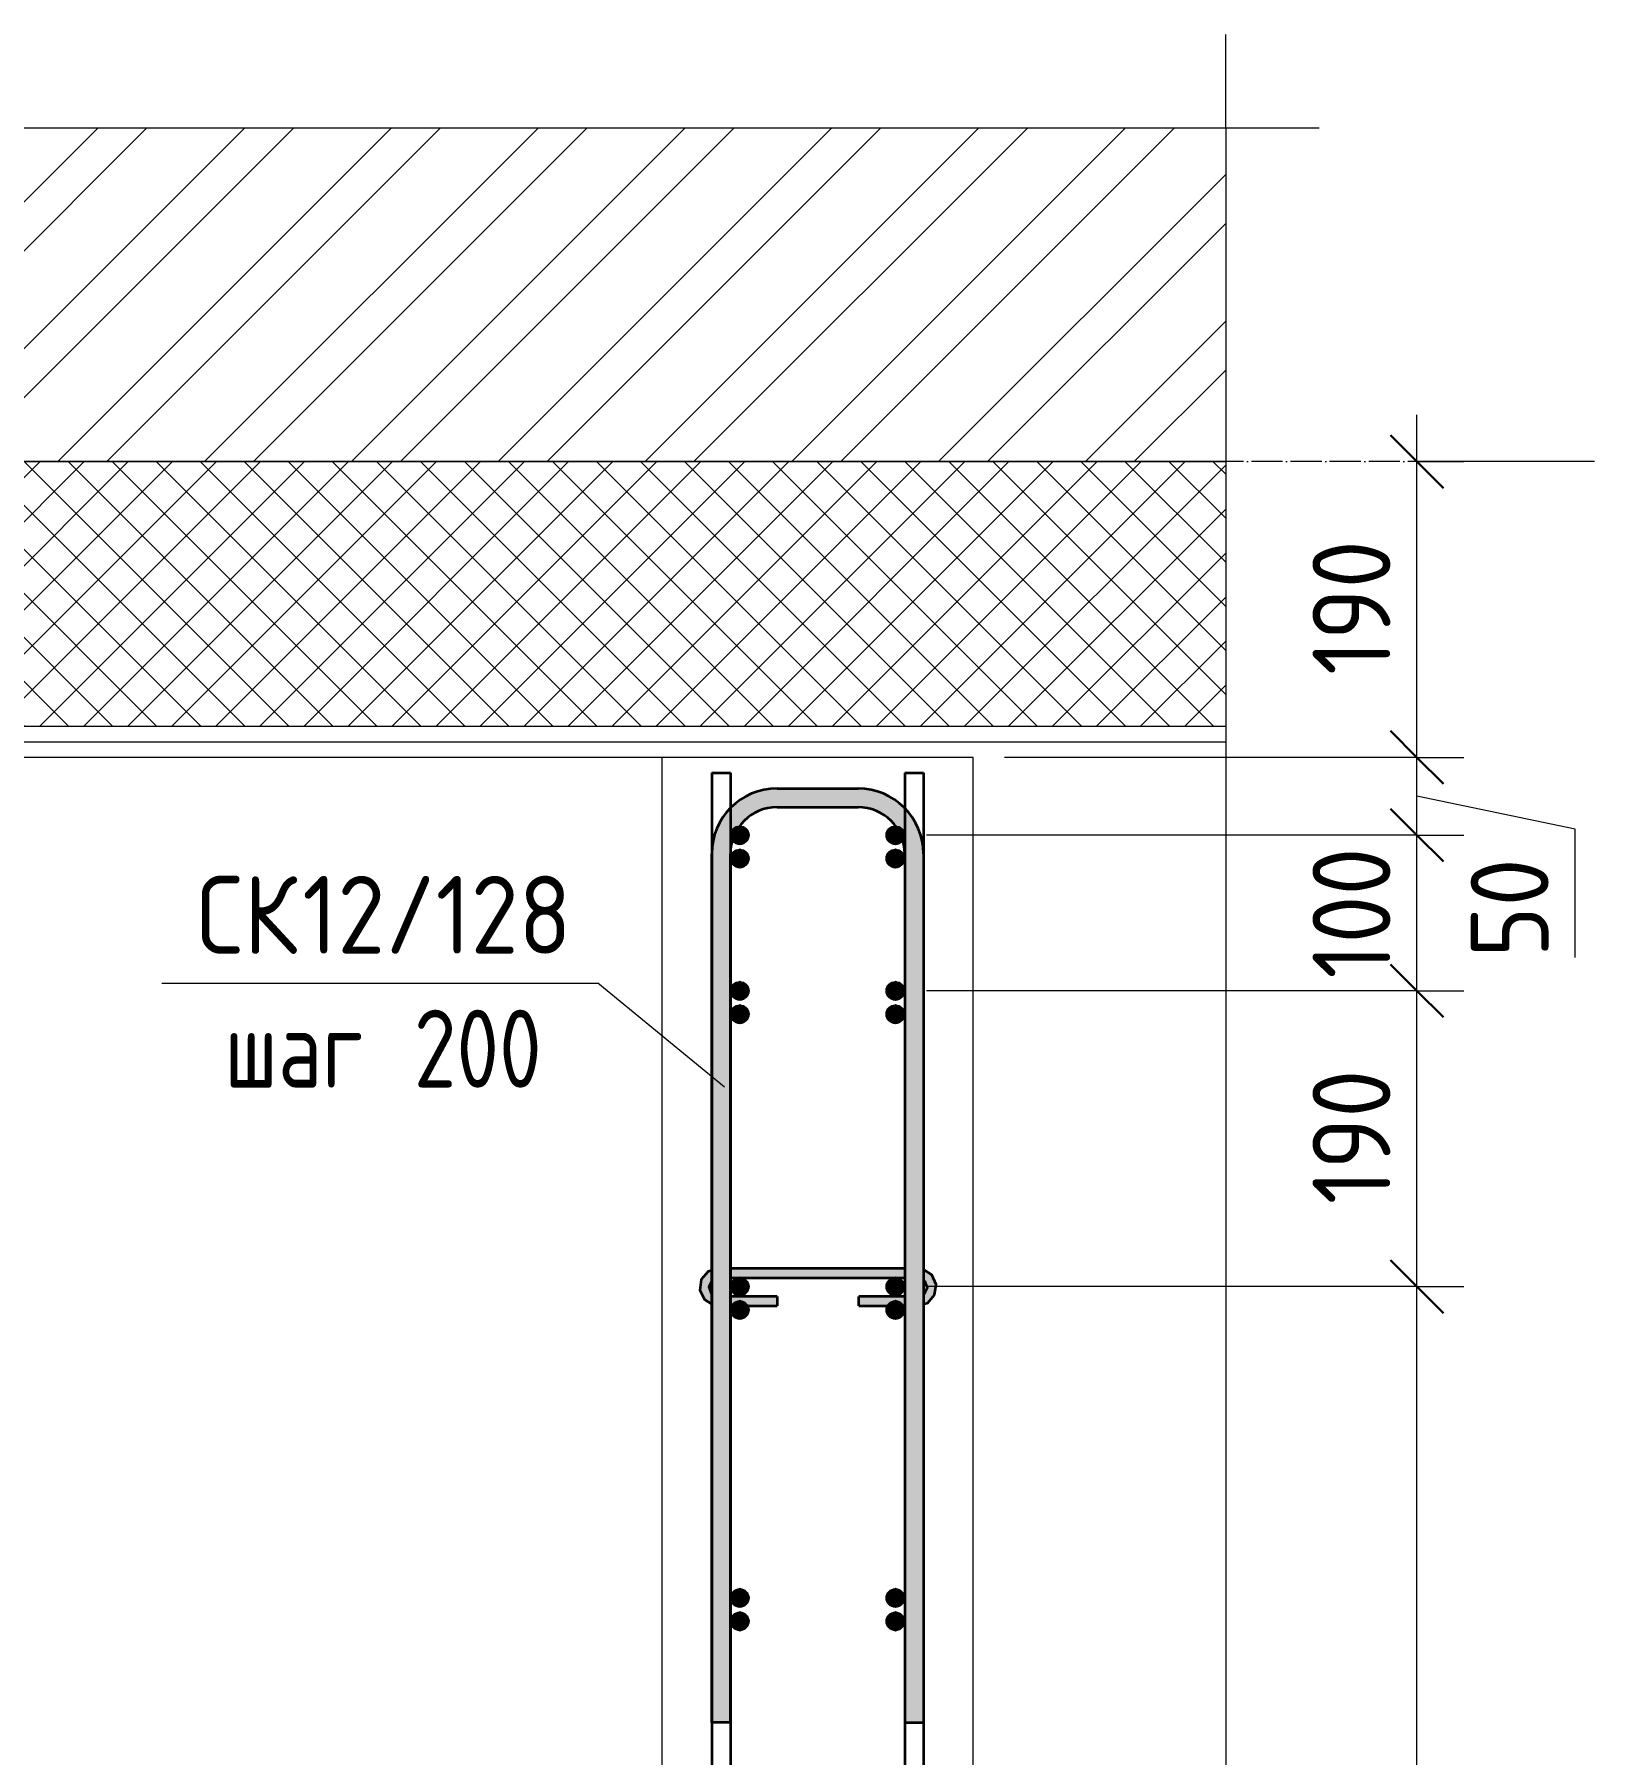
# Model space of a CAD drawing. Header units: millimetres. Extents: x 1059 to 21651, y -4238 to 7265.
# Drawn here: x 11278 to 12280, y 6019 to 7124 of the extents above; entities that cross this region are included whole.
import ezdxf

# ---------------------------------------------------------------- set-up
doc = ezdxf.new("R2010")
doc.units = ezdxf.units.MM
doc.linetypes.add('02 Штрихпунктирная _20 мм_', pattern=[25, 20, -2.5, 0, -2.5])
for name, color, linetype, lineweight in [('AA_Dim', 7, 'Continuous', 9), ('AA_Dim-20', 7, 'Continuous', 9), ('AA_Oformlenie', 7, 'Continuous', 9), ('AA_Vinoska', 7, 'Continuous', 9), ('AF_Perekritie_Опалубка_Существующая', 253, 'Continuous', 20), ('AF_Stena', 7, 'Continuous', 60), ('AF_Stena_Опалубка', 253, 'Continuous', 20), ('AF_Stena_Опалубка_Существующая', 253, 'Continuous', 20), ('KR_Armatura', 7, 'Continuous', 20), ('KR_Armatura_Tonkie', 7, 'Continuous', 20), ('KR_Fundament', 7, 'Continuous', 20), ('Оси', 7, 'Continuous', 9)]:
    doc.layers.add(name, color=color, linetype=linetype, lineweight=lineweight)
doc.styles.add('ISOCPEUR_1', font='isocpeur.TTF', dxfattribs={"width": 0.9, "height": 50})
doc.styles.add('ISOCPEUR_2', font='isocpeur.TTF', dxfattribs={"width": 0.8, "height": 50})
doc.dimstyles.new('05_Округл_1мм__прозр_', dxfattribs={"dimscale": 304.8, "dimtxt": 50.137748, "dimasz": 0.111549, "dimexe": 0.098425, "dimexo": 0.065617, "dimgap": 0.006562, "dimtad": 1, "dimdec": 0, "dimdsep": 46, "dimtxsty": 'ISOCPEUR_1', "dimblk1": 'OBLIQUE', "dimblk2": 'OBLIQUE', "dimsah": 1, "dimcen": 0.09, "dimdle": 0.098425, "dimazin": 0, "dimtfac": 1, "dimtdec": 4, "dimtix": 1, "dimtmove": 0, "dimatfit": 3, "dimfxl": 1, "dimtvp": 1, "dimtolj": 1, "dimtzin": 0, "dimlwd": 18, "dimlwe": 18, "dimarcsym": 2})
doc.dimstyles.new('05_Округл_1мм__прозр__1', dxfattribs={"dimscale": 304.8, "dimtxt": 50.137748, "dimasz": 0.111549, "dimexe": 0.098425, "dimexo": 0.065617, "dimgap": 0.006562, "dimtad": 1, "dimdec": 0, "dimdsep": 46, "dimtxsty": 'ISOCPEUR_1', "dimblk1": 'OBLIQUE', "dimblk2": 'OBLIQUE', "dimsah": 1, "dimcen": 0.09, "dimdle": 0.098425, "dimazin": 0, "dimtfac": 1, "dimtdec": 4, "dimtix": 1, "dimtmove": 1, "dimatfit": 3, "dimfxl": 1, "dimtvp": 1, "dimtolj": 1, "dimtzin": 0, "dimlwd": 18, "dimlwe": 18, "dimarcsym": 2})

# ---------------------------------------------------------------- blocks, each defined once
blk = doc.blocks.new('350_Шпилька массив _НесАрм_РабПлоск_ - 350_Шпилька массив _НесАрм_РабПлоск_-V7-КР_ФПм1_Арм_1')
at = {"layer": 'KR_Armatura_Tonkie', "lineweight": 35}
for points in [[(36.1, -6.3), (35.9, 0.5), (35.2, 0.9), (35.2, 6.9), (36.1, 7.4), (36.1, 14.1), (31.9, 12.4), (28.4, 3.9), (31.9, -4.6), (35.5, -6.1)], [(160.1, 9.9), (160.1, 15.9), (48.1, 15.8), (48.1, 9.9), (152.1, 9.9)], [(172.1, -6.5), (176.9, -4.6), (180.4, 3.9), (176.9, 12.4), (172.1, 14.4), (172.1, 7.8), (173.6, 6.9), (173.6, 0.9), (172.1, 0.1), (172.1, -6.3)], [(63.8, -8.1), (78.1, -8), (78.1, -2.1), (48.1, -2.2), (48.1, -8.1)], [(134.4, -8.1), (160.1, -7.9), (160.1, -2.1), (130.7, -2.2), (130.7, -8.1)]]:
    blk.add_hatch(color=256, dxfattribs=at).paths.add_polyline_path(points)
for p, q in [((160.1, 15.9), (48.1, 15.9)), ((48.1, 9.9), (160.1, 9.9)), ((78.1, -2.1), (48.1, -2.1)), ((48.1, -8.1), (78.1, -8.1)), ((78.1, -2.1), (78.1, -8.1)), ((160.1, -2.1), (130.7, -2.1)), ((130.7, -8.1), (130.7, -2.1)), ((130.7, -8.1), (160.1, -8.1))]:
    blk.add_line(p, q, dxfattribs=at)
at = {"layer": 'KR_Armatura_Tonkie', "lineweight": 35, "flags": 128}
for points in [[(36.1, 14.6), (33.9, 14), (29.4, 8.8), (28.5, 2.1), (31.4, -4.1), (36.1, -7)], [(172.1, -7), (174.9, -6.2), (179.3, -1), (180.2, 5.7), (177.4, 11.9), (172.1, 15.2)], [(36, -0.2), (34.4, 4.2), (36.1, 7.7)], [(172.1, 8.3), (172.7, 8), (174.4, 3.6), (172.3, -0.7)]]:
    blk.add_lwpolyline(points, dxfattribs=at)
blk = doc.blocks.new('011_Прямоугольник обрыва _ЭлУзла_ - 011_Прямоугольник обрыва _ЭлУзла_-4054976-КР_ФПм1_Арм_1')
at = {"layer": 'AA_Oformlenie'}
for p, q in [((0, 0), (0, 1463.6)), ((991, 0), (0, 0))]:
    blk.add_line(p, q, dxfattribs=at)
blk = doc.blocks.new('DIMBLOCK51-КР_ФПм1_Арм_1')
at = {"layer": 'AA_Dim-20', "lineweight": 30}
for p, q in [((12166.3, 6510), (12149.3, 6527)), ((12166.3, 6510), (12183.3, 6493)), ((12166.3, 6320), (12149.3, 6337)), ((12166.3, 6320), (12183.3, 6303)), ((12166.3, 2320), (12149.3, 2337)), ((12166.3, 2320), (12183.3, 2303))]:
    blk.add_line(p, q, dxfattribs=at)
at = {"layer": 'AA_Dim-20', "lineweight": 18}
for p, q in [((12166.3, 6510), (11851.3, 6510)), ((12166.3, 6510), (12196.3, 6510)), ((12166.3, 6320), (11851.3, 6320)), ((12166.3, 2320), (12166.3, 6320)), ((12166.3, 6320), (12196.3, 6320)), ((12166.3, 2320), (11851.3, 2320)), ((12166.3, 2320), (12196.3, 2320))]:
    blk.add_line(p, q, dxfattribs=at)
at = {"layer": 'AA_Dim-20', "color": 0, "lineweight": 18, "insert": (12099.2, 4146.4), "char_height": 50, "width": 416.616, "attachment_point": 1, "rotation": 90, "line_spacing_factor": 1.135194, "style": 'ISOCPEUR_1'}
blk.add_mtext('20х200=4000', dxfattribs=at)
blk = doc.blocks.new('_None')
blk = doc.blocks.new('DIMBLOCK52-КР_ФПм1_Арм_1')
at = {"layer": 'AA_Dim-20', "lineweight": 30}
for p, q in [((12166.3, 6610), (12149.3, 6627)), ((12166.3, 6610), (12183.3, 6593)), ((12166.3, 6510), (12149.3, 6527)), ((12166.3, 6510), (12183.3, 6493)), ((12166.3, 6320), (12149.3, 6337)), ((12166.3, 6320), (12183.3, 6303))]:
    blk.add_line(p, q, dxfattribs=at)
at = {"layer": 'AA_Dim-20', "lineweight": 18}
for p, q in [((12166.3, 6610), (11851.3, 6610)), ((12166.3, 6610), (12196.3, 6610)), ((12166.3, 6510), (11851.3, 6510)), ((12166.3, 6320), (12166.3, 6510)), ((12166.3, 6510), (12196.3, 6510)), ((12166.3, 6320), (11851.3, 6320)), ((12166.3, 6320), (12196.3, 6320))]:
    blk.add_line(p, q, dxfattribs=at)
at = {"layer": 'AA_Dim-20', "color": 0, "lineweight": 18, "insert": (12099.2, 6372.9), "char_height": 50, "width": 101.032, "attachment_point": 1, "rotation": 90, "line_spacing_factor": 1.135194, "style": 'ISOCPEUR_1'}
blk.add_mtext('190', dxfattribs=at)
blk = doc.blocks.new('DIMBLOCK53-КР_ФПм1_Арм_1')
at = {"layer": 'AA_Dim-20', "lineweight": 30}
for p, q in [((12166.3, 6660), (12149.3, 6677)), ((12166.3, 6660), (12183.3, 6643)), ((12166.3, 6610), (12149.3, 6627)), ((12166.3, 6610), (12183.3, 6593)), ((12166.3, 6510), (12149.3, 6527)), ((12166.3, 6510), (12183.3, 6493))]:
    blk.add_line(p, q, dxfattribs=at)
at = {"layer": 'AA_Dim-20', "lineweight": 18}
for p, q in [((12166.3, 6660), (11901.3, 6660)), ((12166.3, 6660), (12196.3, 6660)), ((12166.3, 6610), (11851.3, 6610)), ((12166.3, 6510), (12166.3, 6610)), ((12166.3, 6610), (12196.3, 6610)), ((12166.3, 6510), (11851.3, 6510)), ((12166.3, 6510), (12196.3, 6510))]:
    blk.add_line(p, q, dxfattribs=at)
at = {"layer": 'AA_Dim-20', "color": 0, "lineweight": 18, "insert": (12099.2, 6517.9), "char_height": 50, "width": 101.032, "attachment_point": 1, "rotation": 90, "line_spacing_factor": 1.135194, "style": 'ISOCPEUR_1'}
blk.add_mtext('100', dxfattribs=at)
blk = doc.blocks.new('DIMBLOCK54-КР_ФПм1_Арм_1')
at = {"layer": 'AA_Dim-20', "lineweight": 30}
for p, q in [((12166.3, 6850), (12149.3, 6867)), ((12166.3, 6850), (12183.3, 6833)), ((12166.3, 6660), (12149.3, 6677)), ((12166.3, 6660), (12183.3, 6643)), ((12166.3, 6610), (12149.3, 6627)), ((12166.3, 6610), (12183.3, 6593))]:
    blk.add_line(p, q, dxfattribs=at)
at = {"layer": 'AA_Dim-20', "lineweight": 18}
for p, q in [((12166.3, 6850), (12162.3, 6850)), ((12166.3, 6850), (12196.3, 6850)), ((12166.3, 6660), (11901.3, 6660)), ((12166.3, 6610), (12166.3, 6660)), ((12166.3, 6660), (12196.3, 6660)), ((12268, 6613.9), (12166.3, 6635)), ((12166.3, 6610), (11851.3, 6610)), ((12166.3, 6610), (12196.3, 6610)), ((12268, 6531.5), (12268, 6613.9))]:
    blk.add_line(p, q, dxfattribs=at)
at = {"layer": 'AA_Dim-20', "color": 0, "lineweight": 18, "insert": (12200.8, 6531.5), "char_height": 50, "width": 74.923, "attachment_point": 1, "rotation": 90, "line_spacing_factor": 1.135194, "style": 'ISOCPEUR_1'}
blk.add_mtext('50', dxfattribs=at)
blk = doc.blocks.new('DIMBLOCK55-КР_ФПм1_Арм_1')
at = {"layer": 'AA_Dim-20', "lineweight": 18}
for p, q in [((12166.3, 6660), (12166.3, 6880)), ((12166.3, 6850), (12162.3, 6850)), ((12166.3, 6850), (12196.3, 6850)), ((12166.3, 6660), (11901.3, 6660)), ((12166.3, 6660), (12196.3, 6660))]:
    blk.add_line(p, q, dxfattribs=at)
at = {"layer": 'AA_Dim-20', "lineweight": 30}
for p, q in [((12166.3, 6850), (12149.3, 6867)), ((12166.3, 6850), (12183.3, 6833)), ((12166.3, 6660), (12149.3, 6677)), ((12166.3, 6660), (12183.3, 6643))]:
    blk.add_line(p, q, dxfattribs=at)
at = {"layer": 'AA_Dim-20', "color": 0, "lineweight": 18, "insert": (12099.2, 6712.9), "char_height": 50, "width": 101.032, "attachment_point": 1, "rotation": 90, "line_spacing_factor": 1.135194, "style": 'ISOCPEUR_1'}
blk.add_mtext('190', dxfattribs=at)
blk = doc.blocks.new('042_М_Арматуры - Диам длина поз _ Шаг-2260295-КР_ФПм1_Арм_1')
at = {"layer": 'AA_Vinoska'}
blk.add_line((-7, 0), (7, 0), dxfattribs=at)

msp = doc.modelspace()

# ---------------------------------------------------------------- hatches: boundary and pattern name
at = {"layer": 'AF_Stena', "lineweight": 9}
h = msp.add_hatch(dxfattribs=at)
h.set_pattern_fill('FP_6', color=9, style=0, pattern_type=2)
h.set_pattern_definition([(45, (-10360.69, 0), (-47.14634, 47.14634), []), (45, (-10329.26, 0), (-47.14634, 47.14634), [])])
h.paths.add_polyline_path([(7991.2641, 6850), (9235.0691, 6850), (9235.0691, 7064.4006), (9026.3017, 7064.4006), (9015.3017, 7029.7595), (9004.3017, 7064.4006), (9004.3017, 7048.6995), (8981.7782, 7048.6995), (8981.7782, 7064.4006), (7991.2641, 7064.4006), (7991.2641, 7029.7595)])
h.paths.add_polyline_path([(10595.0691, 6850), (12043.4145, 6850), (12043.4145, 7064.4006), (11052.3769, 7064.4006), (11041.3769, 7029.7595), (11030.3769, 7064.4006), (11030.3769, 7048.6995), (11007.8534, 7048.6995), (11007.8534, 7064.4006), (10595.0691, 7064.4006), (10595.0691, 7029.7595)])
h = msp.add_hatch(dxfattribs=at)
h.set_pattern_fill('FP_7', color=9, style=0, pattern_type=2)
h.set_pattern_definition([(45, (-10360.69, 0), (-14.142136, 14.142136), []), (135, (-10360.69, 0), (-14.142136, -14.142136), [])])
h.paths.add_polyline_path([(10595.0691, 6680), (12043.4145, 6680), (12043.4145, 6850), (10595.0691, 6850)])
at = {"layer": 'KR_Armatura'}
h = msp.add_hatch(color=256, dxfattribs=at)
edge = h.paths.add_edge_path()
edge.add_arc((11731.2641, 6610), 6, 0, 360)
for points in [[(11731.2641, 6604), (11736.4603, 6607), (11736.4603, 6613), (11731.2641, 6616), (11726.0679, 6613), (11726.0679, 6607)], [(11831.2641, 6604), (11836.4603, 6607), (11836.4603, 6613), (11831.2641, 6616), (11826.0679, 6613), (11826.0679, 6607)], [(11731.2641, 6589), (11736.4603, 6592), (11736.4603, 6598), (11731.2641, 6601), (11726.0679, 6598), (11726.0679, 6592)], [(11831.2641, 6589), (11836.4603, 6592), (11836.4603, 6598), (11831.2641, 6601), (11826.0679, 6598), (11826.0679, 6592)], [(11731.2641, 6504), (11736.4603, 6507), (11736.4603, 6513), (11731.2641, 6516), (11726.0679, 6513), (11726.0679, 6507)], [(11831.2641, 6504), (11836.4603, 6507), (11836.4603, 6513), (11831.2641, 6516), (11826.0679, 6513), (11826.0679, 6507)], [(11731.2641, 6489), (11736.4603, 6492), (11736.4603, 6498), (11731.2641, 6501), (11726.0679, 6498), (11726.0679, 6492)], [(11831.2641, 6489), (11836.4603, 6492), (11836.4603, 6498), (11831.2641, 6501), (11826.0679, 6498), (11826.0679, 6492)], [(11731.2641, 6314), (11736.4603, 6317), (11736.4603, 6323), (11731.2641, 6326), (11726.0679, 6323), (11726.0679, 6317)], [(11831.2641, 6314), (11836.4603, 6317), (11836.4603, 6323), (11831.2641, 6326), (11826.0679, 6323), (11826.0679, 6317), (11829.2634, 6315.1551)], [(11731.2641, 6299), (11736.4603, 6302), (11736.4603, 6308), (11731.2641, 6311), (11726.0679, 6308), (11726.0679, 6302)], [(11831.2641, 6299), (11836.4603, 6302), (11836.4603, 6308), (11831.2641, 6311), (11826.0679, 6308), (11826.0679, 6302), (11829.2634, 6300.1551)], [(11731.2641, 6114), (11736.4603, 6117), (11736.4603, 6123), (11731.2641, 6126), (11726.0679, 6123), (11726.0679, 6117)], [(11831.2641, 6114), (11836.4603, 6117), (11836.4603, 6123), (11831.2641, 6126), (11826.0679, 6123), (11826.0679, 6117)], [(11731.2641, 6099), (11736.4603, 6102), (11736.4603, 6108), (11731.2641, 6111), (11726.0679, 6108), (11726.0679, 6102)], [(11831.2641, 6099), (11836.4603, 6102), (11836.4603, 6108), (11831.2641, 6111), (11826.0679, 6108), (11826.0679, 6102)]]:
    msp.add_hatch(color=256, dxfattribs=at).paths.add_polyline_path(points)
h = msp.add_hatch(color=256, dxfattribs=at)
edge = h.paths.add_edge_path()
edge.add_arc((11831.2641, 6610), 6, 0, 360)
h = msp.add_hatch(color=256, dxfattribs=at)
edge = h.paths.add_edge_path()
edge.add_arc((11731.2641, 6595), 6, 0, 360)
h = msp.add_hatch(color=256, dxfattribs=at)
edge = h.paths.add_edge_path()
edge.add_arc((11831.2641, 6595), 6, 0, 360)
h = msp.add_hatch(color=256, dxfattribs=at)
edge = h.paths.add_edge_path()
edge.add_arc((11731.2641, 6510), 6, 0, 360)
h = msp.add_hatch(color=256, dxfattribs=at)
edge = h.paths.add_edge_path()
edge.add_arc((11831.2641, 6510), 6, 0, 360)
h = msp.add_hatch(color=256, dxfattribs=at)
edge = h.paths.add_edge_path()
edge.add_arc((11731.2641, 6495), 6, 0, 360)
h = msp.add_hatch(color=256, dxfattribs=at)
edge = h.paths.add_edge_path()
edge.add_arc((11831.2641, 6495), 6, 0, 360)
h = msp.add_hatch(color=256, dxfattribs=at)
edge = h.paths.add_edge_path()
edge.add_arc((11731.2641, 6320), 6, 0, 360)
h = msp.add_hatch(color=256, dxfattribs=at)
edge = h.paths.add_edge_path()
edge.add_arc((11831.2641, 6320), 6, 0, 360)
h = msp.add_hatch(color=256, dxfattribs=at)
edge = h.paths.add_edge_path()
edge.add_arc((11731.2641, 6305), 6, 0, 360)
h = msp.add_hatch(color=256, dxfattribs=at)
edge = h.paths.add_edge_path()
edge.add_arc((11831.2641, 6305), 6, 0, 360)
h = msp.add_hatch(color=256, dxfattribs=at)
edge = h.paths.add_edge_path()
edge.add_arc((11731.2641, 6120), 6, 0, 360)
h = msp.add_hatch(color=256, dxfattribs=at)
edge = h.paths.add_edge_path()
edge.add_arc((11831.2641, 6120), 6, 0, 360)
h = msp.add_hatch(color=256, dxfattribs=at)
edge = h.paths.add_edge_path()
edge.add_arc((11731.2641, 6105), 6, 0, 360)
h = msp.add_hatch(color=256, dxfattribs=at)
edge = h.paths.add_edge_path()
edge.add_arc((11831.2641, 6105), 6, 0, 360)
at = {"layer": 'KR_Armatura_Tonkie'}
for color, points in [(250, [(11725.2641, 6598), (11726.2863, 6605.7646), (11729.2833, 6613), (11734.0509, 6619.2132), (11740.2641, 6623.9808), (11747.4995, 6626.9778), (11755.2641, 6628), (11755.2641, 6640), (11744.3937, 6638.5689), (11734.2641, 6634.3731), (11725.5656, 6627.6985), (11718.891, 6619), (11714.6952, 6608.8704), (11713.2641, 6598), (11723.3393, 6598)]), (250, [(11755.2641, 6628), (11807.2641, 6628), (11807.2641, 6640), (11755.2641, 6640)]), (250, [(11837.2641, 6598), (11849.2641, 6598), (11847.833, 6608.8704), (11843.6372, 6619), (11836.9626, 6627.6985), (11828.2641, 6634.3731), (11818.1345, 6638.5689), (11807.2641, 6640), (11807.2641, 6628), (11815.0287, 6626.9778), (11822.2641, 6623.9808), (11828.4773, 6619.2132), (11833.2449, 6613), (11836.2419, 6605.7646)]), (256, [(11723.3393, 6040), (11725.2641, 6040), (11725.2641, 6598), (11713.2641, 6598), (11713.2641, 6040)]), (250, [(11849.2641, 6040), (11849.2641, 6598), (11837.2641, 6598), (11837.2641, 6040)])]:
    msp.add_hatch(color=color, dxfattribs=at).paths.add_polyline_path(points)

# ---------------------------------------------------------------- linework, layer by layer
at = {"layer": 'AA_Vinoska'}
for p, q in [((12043.4145, 7064.4006), (12043.4145, 7124.4006)), ((12043.4145, 7064.4006), (12103.4145, 7064.4006)), ((11721.4699, 6448.1525), (11640.14, 6514.8431))]:
    msp.add_line(p, q, dxfattribs=at)
at = {"layer": 'AF_Perekritie_Опалубка_Существующая', "color": 254}
msp.add_line((8246.2641, 6850), (12043.4145, 6850), dxfattribs=at)
at = {"layer": 'AF_Stena_Опалубка'}
for p, q in [((11681.2641, 6660), (11681.2641, 2238)), ((11881.2641, 6660), (11681.2641, 6660)), ((11881.2641, 1970), (11881.2641, 6660))]:
    msp.add_line(p, q, dxfattribs=at)
at = {"layer": 'AF_Stena_Опалубка_Существующая', "color": 254}
for p, q in [((10595.0691, 6850), (12043.4145, 6850)), ((12043.4145, 6850), (10595.0691, 6850)), ((10595.0691, 6680), (12043.4145, 6680)), ((10595.0691, 6670), (12043.4145, 6670))]:
    msp.add_line(p, q, dxfattribs=at)
at = {"layer": 'KR_Armatura'}
for p, q in [((11731.2641, 6616), (11726.0679, 6613)), ((11726.0679, 6613), (11726.0679, 6607)), ((11736.4603, 6613), (11731.2641, 6616)), ((11736.4603, 6607), (11736.4603, 6613)), ((11831.2641, 6616), (11826.0679, 6613)), ((11826.0679, 6613), (11826.0679, 6607)), ((11836.4603, 6613), (11831.2641, 6616)), ((11836.4603, 6607), (11836.4603, 6613)), ((11726.0679, 6607), (11731.2641, 6604)), ((11731.2641, 6601), (11726.0679, 6598)), ((11726.0679, 6598), (11726.0679, 6592)), ((11731.2641, 6604), (11736.4603, 6607)), ((11736.4603, 6598), (11731.2641, 6601)), ((11736.4603, 6592), (11736.4603, 6598)), ((11826.0679, 6607), (11831.2641, 6604)), ((11831.2641, 6601), (11826.0679, 6598)), ((11826.0679, 6598), (11826.0679, 6592)), ((11831.2641, 6604), (11836.4603, 6607)), ((11836.4603, 6598), (11831.2641, 6601)), ((11836.4603, 6592), (11836.4603, 6598)), ((11726.0679, 6592), (11731.2641, 6589)), ((11731.2641, 6589), (11736.4603, 6592)), ((11826.0679, 6592), (11831.2641, 6589)), ((11831.2641, 6589), (11836.4603, 6592)), ((11731.2641, 6516), (11726.0679, 6513)), ((11726.0679, 6513), (11726.0679, 6507)), ((11736.4603, 6513), (11731.2641, 6516)), ((11736.4603, 6507), (11736.4603, 6513)), ((11831.2641, 6516), (11826.0679, 6513)), ((11826.0679, 6513), (11826.0679, 6507)), ((11836.4603, 6513), (11831.2641, 6516)), ((11836.4603, 6507), (11836.4603, 6513)), ((11726.0679, 6507), (11731.2641, 6504)), ((11731.2641, 6501), (11726.0679, 6498)), ((11726.0679, 6498), (11726.0679, 6492)), ((11731.2641, 6504), (11736.4603, 6507)), ((11736.4603, 6498), (11731.2641, 6501)), ((11736.4603, 6492), (11736.4603, 6498)), ((11826.0679, 6507), (11831.2641, 6504)), ((11831.2641, 6501), (11826.0679, 6498)), ((11826.0679, 6498), (11826.0679, 6492)), ((11831.2641, 6504), (11836.4603, 6507)), ((11836.4603, 6498), (11831.2641, 6501)), ((11836.4603, 6492), (11836.4603, 6498)), ((11726.0679, 6492), (11731.2641, 6489)), ((11731.2641, 6489), (11736.4603, 6492)), ((11826.0679, 6492), (11831.2641, 6489)), ((11831.2641, 6489), (11836.4603, 6492)), ((11731.2641, 6326), (11726.0679, 6323)), ((11726.0679, 6323), (11726.0679, 6317)), ((11736.4603, 6323), (11731.2641, 6326)), ((11736.4603, 6317), (11736.4603, 6323)), ((11831.2641, 6326), (11826.0679, 6323)), ((11826.0679, 6323), (11826.0679, 6317)), ((11836.4603, 6323), (11831.2641, 6326)), ((11836.4603, 6317), (11836.4603, 6323)), ((11726.0679, 6317), (11731.2641, 6314)), ((11731.2641, 6311), (11726.0679, 6308)), ((11731.2641, 6314), (11736.4603, 6317)), ((11736.4603, 6308), (11731.2641, 6311)), ((11826.0679, 6317), (11829.2634, 6315.1551)), ((11831.2641, 6311), (11826.0679, 6308)), ((11829.2634, 6315.1551), (11831.2641, 6314)), ((11831.2641, 6314), (11836.4603, 6317)), ((11836.4603, 6308), (11831.2641, 6311)), ((11726.0679, 6308), (11726.0679, 6302)), ((11726.0679, 6302), (11731.2641, 6299)), ((11731.2641, 6299), (11736.4603, 6302)), ((11736.4603, 6302), (11736.4603, 6308)), ((11826.0679, 6308), (11826.0679, 6302)), ((11826.0679, 6302), (11829.2634, 6300.1551)), ((11829.2634, 6300.1551), (11831.2641, 6299)), ((11831.2641, 6299), (11836.4603, 6302)), ((11836.4603, 6302), (11836.4603, 6308)), ((11731.2641, 6126), (11726.0679, 6123)), ((11726.0679, 6123), (11726.0679, 6117)), ((11736.4603, 6123), (11731.2641, 6126)), ((11736.4603, 6117), (11736.4603, 6123)), ((11831.2641, 6126), (11826.0679, 6123)), ((11826.0679, 6123), (11826.0679, 6117)), ((11836.4603, 6123), (11831.2641, 6126)), ((11836.4603, 6117), (11836.4603, 6123)), ((11726.0679, 6117), (11731.2641, 6114)), ((11731.2641, 6111), (11726.0679, 6108)), ((11731.2641, 6114), (11736.4603, 6117)), ((11736.4603, 6108), (11731.2641, 6111)), ((11826.0679, 6117), (11831.2641, 6114)), ((11831.2641, 6111), (11826.0679, 6108)), ((11831.2641, 6114), (11836.4603, 6117)), ((11836.4603, 6108), (11831.2641, 6111)), ((11726.0679, 6108), (11726.0679, 6102)), ((11726.0679, 6102), (11731.2641, 6099)), ((11731.2641, 6099), (11736.4603, 6102)), ((11736.4603, 6102), (11736.4603, 6108)), ((11826.0679, 6108), (11826.0679, 6102)), ((11826.0679, 6102), (11831.2641, 6099)), ((11831.2641, 6099), (11836.4603, 6102)), ((11836.4603, 6102), (11836.4603, 6108))]:
    msp.add_line(p, q, dxfattribs=at)
for centre in [(11731.2641, 6610), (11831.2641, 6610), (11731.2641, 6595), (11831.2641, 6595), (11731.2641, 6510), (11831.2641, 6510), (11731.2641, 6495), (11831.2641, 6495), (11731.2641, 6320), (11831.2641, 6320), (11731.2641, 6305), (11831.2641, 6305), (11731.2641, 6120), (11831.2641, 6120), (11731.2641, 6105), (11831.2641, 6105)]:
    msp.add_circle(centre, 6, dxfattribs=at)
at = {"layer": 'KR_Armatura_Tonkie', "lineweight": 35}
for p, q in [((11713.2641, 6650), (11713.2641, 1990.5)), ((11713.2641, 6650), (11725.2641, 6650)), ((11725.2641, 6650), (11725.2641, 1990.5)), ((11837.2641, 6650), (11837.2641, 1990.5)), ((11837.2641, 6650), (11849.2641, 6650)), ((11849.2641, 6650), (11849.2641, 1990.5)), ((11755.2641, 6640), (11807.2641, 6640)), ((11755.2641, 6628), (11807.2641, 6628)), ((11713.2641, 6040), (11713.2641, 6598)), ((11725.2641, 6040), (11725.2641, 6598)), ((11837.2641, 6598), (11837.2641, 6040)), ((11849.2641, 6598), (11849.2641, 6040)), ((11725.2641, 6040), (11713.2641, 6040)), ((11837.2641, 6040), (11849.2641, 6040))]:
    msp.add_line(p, q, dxfattribs=at)
for centre, radius, start, end in [((11755.2641, 6598), 42, 90, 180), ((11807.2641, 6598), 42, 360, 90), ((11755.2641, 6598), 30, 90, 180), ((11807.2641, 6598), 30, 360, 90)]:
    msp.add_arc(centre, radius, start, end, dxfattribs=at)
at = {"layer": 'KR_Fundament'}
for p, q in [((11881.2641, 6660), (8416.2641, 6660)), ((11881.2641, 1970), (11881.2641, 6660))]:
    msp.add_line(p, q, dxfattribs=at)
at = {"layer": 'Оси', "linetype": '02 Штрихпунктирная _20 мм_'}
msp.add_line((12180.3877, 6850), (7907.2741, 6850), dxfattribs=at)
at = {"layer": 'Оси'}
msp.add_line((12280.3877, 6850), (12180.3877, 6850), dxfattribs=at)

# ---------------------------------------------------------------- block references
at = {"layer": 'AA_Oformlenie', "rotation": 180}
msp.add_blockref('011_Прямоугольник обрыва _ЭлУзла_ - 011_Прямоугольник обрыва _ЭлУзла_-4054976-КР_ФПм1_Арм_1', (12043.4145, 7064.4006), dxfattribs=at)
at = {"layer": 'AA_Vinoska', "xscale": 19.99999999999999, "yscale": 19.99999999999999, "zscale": 19.99999999999999}
msp.add_blockref('042_М_Арматуры - Диам длина поз _ Шаг-2260295-КР_ФПм1_Арм_1', (11500.14, 6514.8431), dxfattribs=at)
at = {"layer": 'KR_Armatura_Tonkie', "lineweight": 35}
msp.add_blockref('350_Шпилька массив _НесАрм_РабПлоск_ - 350_Шпилька массив _НесАрм_РабПлоск_-V7-КР_ФПм1_Арм_1', (11677.1699, 6315.7343), dxfattribs=at)

# ---------------------------------------------------------------- texts
at = {"layer": 'AA_Vinoska', "char_height": 50, "attachment_point": 1}
for s, insert, width, style in [('СК', (11382.4328, 6583.848), 82.253137, 'ISOCPEUR_1'), ('12/128', (11450.2984, 6583.848), 210.683475, 'ISOCPEUR_1'), (' 200', (11496.4812, 6497.867), 133.4008, 'ISOCPEUR_2'), ('шаг', (11400.1728, 6497.867), 116.7257, 'ISOCPEUR_2')]:
    msp.add_mtext(s, dxfattribs=dict(at, insert=insert, width=width, style=style))

# ---------------------------------------------------------------- dimensions: what is measured, and where the dimension line sits
at = {"layer": 'AA_Dim', "lineweight": 18}
for base, p1, p2, text, override, picture, middle in [((12166.3097, 6850), (11881.2641, 6660), (12142.2681, 6850), '190', {"dimpost": '<>', "dimblk1": 'None', "dimblk2": 'None', "dimsah": 1, "dimfxl": 322.836001}, 'DIMBLOCK55-КР_ФПм1_Арм_1', (12139.3097, 6755)), ((12166.3097, 6610), (11831.2641, 6510), (11831.2641, 6610), '100', {"dimpost": '<>', "dimblk1": 'None', "dimblk2": 'None', "dimsah": 1, "dimfxl": 100}, 'DIMBLOCK53-КР_ФПм1_Арм_1', (12139.3097, 6560)), ((12166.3097, 6510), (11831.2641, 6320), (11831.2641, 6510), '190', {"dimpost": '<>', "dimblk1": 'None', "dimblk2": 'None', "dimsah": 1, "dimfxl": 190}, 'DIMBLOCK52-КР_ФПм1_Арм_1', (12139.3097, 6415)), ((12166.3097, 6320), (11831.2641, 2320), (11831.2641, 6320), '20х200=4000', {"dimpost": '<>', "dimblk1": 'None', "dimblk2": 'None', "dimsah": 1, "dimfxl": 4000}, 'DIMBLOCK51-КР_ФПм1_Арм_1', (12139.3097, 4320))]:
    dim = msp.add_linear_dim(base=base, p1=p1, p2=p2, angle=90, text=text, dimstyle='05_Округл_1мм__прозр_', override=override, dxfattribs=at)
    dim.commit()
    dim.dimension.update_dxf_attribs({"geometry": picture, "text_midpoint": middle})
dim = msp.add_linear_dim(base=(12166.3097, 6660), p1=(11831.2641, 6610), p2=(11881.2641, 6660), angle=90, text='50', dimstyle='05_Округл_1мм__прозр__1', override={"dimpost": '<>', "dimblk1": 'None', "dimblk2": 'None', "dimsah": 1, "dimfxl": 70.710678}, dxfattribs=at)
dim.commit()
dim.dimension.update_dxf_attribs({"geometry": 'DIMBLOCK54-КР_ФПм1_Арм_1', "text_midpoint": (12234.1545, 6568.917), "dimtype": 160, "text_rotation": 90})

doc.saveas('drawing.dxf')
